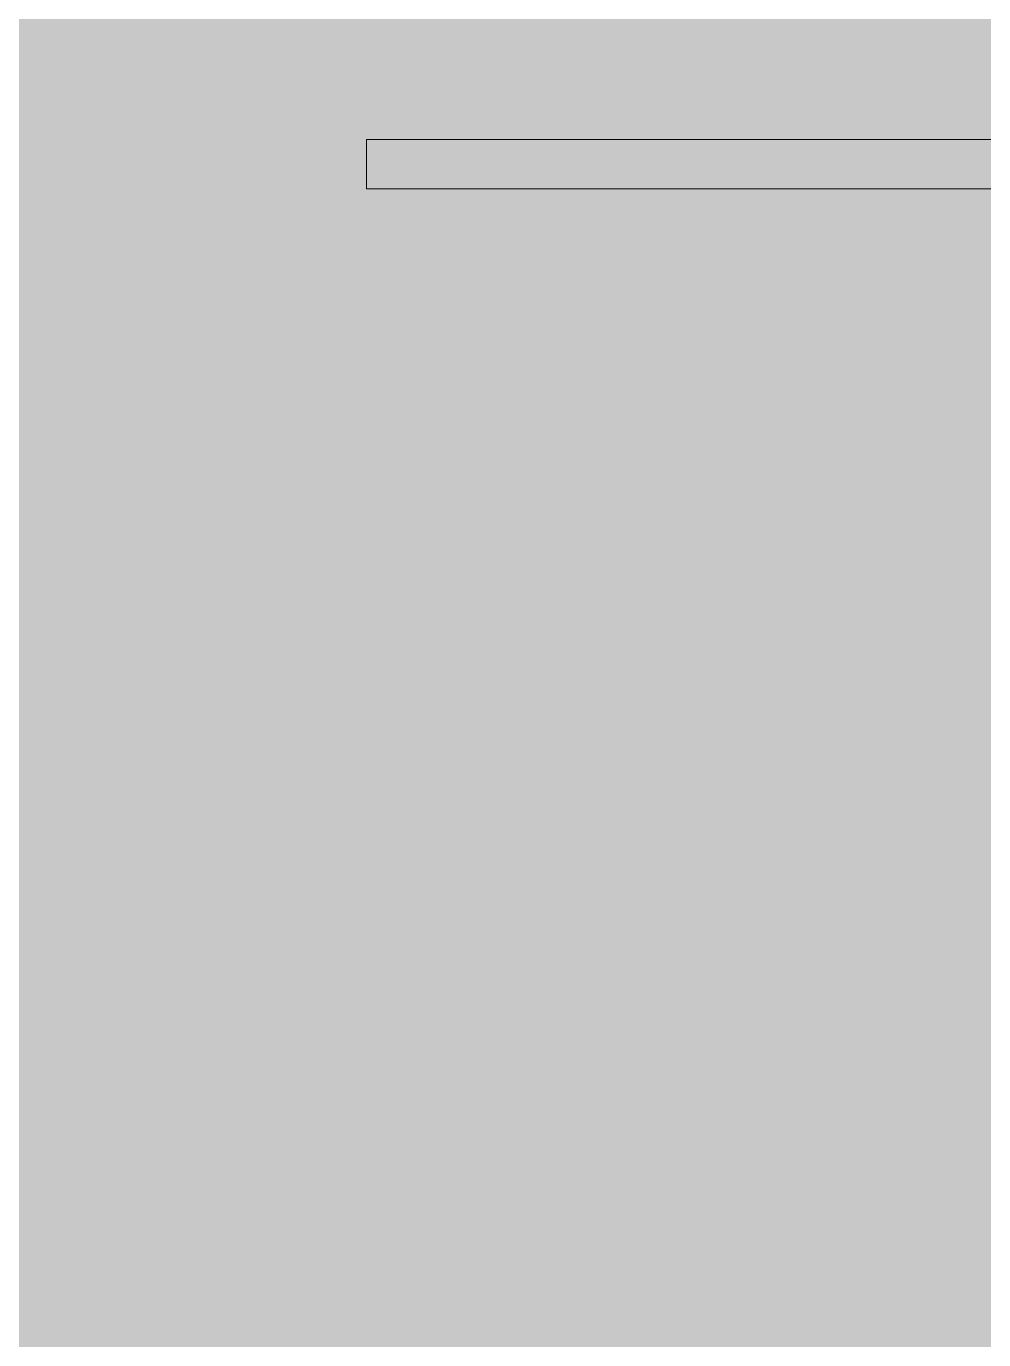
# Model space of a CAD drawing. Header units: millimetres. Extents: x 63432 to 177405, y -1987 to 27578.
# Drawn here: x 166310 to 166679, y 8612 to 9118 of the extents above; entities that cross this region are included whole.
import ezdxf

# ---------------------------------------------------------------- set-up
doc = ezdxf.new("R2010")
doc.units = ezdxf.units.MM
doc.layers.add('A-WALL-PATT', color=7, linetype='Continuous', lineweight=9)
for name, color, linetype, lineweight, true_color in [('I-FURN-16', 7, 'Continuous', 9, 0xd1b79e), ('I-FURN-6', 7, 'Continuous', 9, 0xc0c0c0), ('I-FURN-61', 7, 'Continuous', 9, 0xcabbac)]:
    doc.layers.add(name, color=color, linetype=linetype, lineweight=lineweight, true_color=true_color)
doc.layers.add('I-FURN-18', color=7, linetype='Continuous', lineweight=9, true_color=0xe2b180, transparency=0.7)

# ---------------------------------------------------------------- blocks, each defined once
blk = doc.blocks.new('Chair - Tablet Arm - Chair - Tablet Arm-V83-Развертка 3_12-6')
at = {"layer": 'I-FURN-18'}
for points in [[(-77714.18, 9055.4), (-77663.38, 9055.4), (-77663.38, 9074.45), (-77714.18, 9074.45), (-77714.18, 9070.66)], [(-77211.95, 9055.4), (-77156.5, 9055.4), (-77156.5, 9074.45), (-77663.38, 9074.45), (-77663.38, 9055.4), (-77246.56, 9055.4)]]:
    blk.add_hatch(color=256, dxfattribs=at).paths.add_polyline_path(points)
at = {"layer": 'I-FURN-16'}
for p, q in [((-77705.62, 9074.45), (-77714.18, 9074.45)), ((-77663.38, 9074.45), (-77705.62, 9074.45)), ((-77484.35, 9074.45), (-77663.38, 9074.45)), ((-77433.55, 9074.45), (-77484.35, 9074.45)), ((-77714.18, 9055.4), (-77663.38, 9055.4)), ((-77663.38, 9055.4), (-77484.35, 9055.4)), ((-77484.35, 9055.4), (-77442.11, 9055.4))]:
    blk.add_line(p, q, dxfattribs=at)
at = {"layer": 'I-FURN-61'}
for p, q in [((-77714.18, 9074.45), (-77714.18, 9055.4)), ((-77714.18, 9074.45), (-77705.62, 9074.45)), ((-77705.62, 9074.45), (-77691.6, 9074.45)), ((-77691.6, 9074.45), (-77682.82, 9074.45)), ((-77682.82, 9074.45), (-77663.38, 9074.45)), ((-77663.38, 9074.45), (-77156.5, 9074.45)), ((-77710.31, 9055.4), (-77714.18, 9055.4)), ((-77663.38, 9055.4), (-77710.31, 9055.4)), ((-77156.5, 9055.4), (-77663.38, 9055.4))]:
    blk.add_line(p, q, dxfattribs=at)
blk = doc.blocks.new('Chair - Tablet Arm - Chair - Tablet Arm-V90-Развертка 3_12-6')
at = {"layer": 'I-FURN-6'}
for p, q in [((-77714.18, 9074.45), (-77714.18, 9055.4)), ((-77714.18, 9074.45), (-77663.38, 9074.45)), ((-77663.38, 9074.45), (-77156.5, 9074.45)), ((-77663.38, 9055.4), (-77714.18, 9055.4)), ((-77156.5, 9055.4), (-77663.38, 9055.4))]:
    blk.add_line(p, q, dxfattribs=at)
at = {"layer": 'I-FURN-61'}
for p, q in [((-77663.38, 9074.45), (-77714.18, 9074.45)), ((-77484.35, 9074.45), (-77663.38, 9074.45)), ((-77433.55, 9074.45), (-77484.35, 9074.45)), ((-77714.18, 9055.4), (-77663.38, 9055.4)), ((-77663.38, 9055.4), (-77484.35, 9055.4)), ((-77484.35, 9055.4), (-77433.55, 9055.4))]:
    blk.add_line(p, q, dxfattribs=at)

msp = doc.modelspace()

# ---------------------------------------------------------------- hatches: boundary and pattern name
at = {"layer": 'A-WALL-PATT'}
h = msp.add_hatch(color=256, dxfattribs=at)
h.paths.add_polyline_path([(164234.62, 8450), (164691.75, 8450), (164825.3, 8839.5), (164732.42, 8839.5), (164732.42, 8852.2), (164829.65, 8852.2), (164893.84, 9039.44), (164693.89, 9039.44), (164693.89, 9052.14), (164950.36, 9052.14), (164960.05, 9050.62), (164969.06, 9045.98), (164975.82, 9039.36), (164980.94, 9029.08), (165041.59, 8852.2), (165075.32, 8852.2), (165075.32, 8840.4), (165077.83, 8840.7), (165088.49, 8844.86), (165096.15, 8849.9), (165103.52, 8857.9), (165108.39, 8866.34), (165111.35, 8876.23), (165126.46, 8961.89), (165120.2, 8962.99), (165158.25, 9178.77), (165164.45, 9177.38), (165151.27, 9102.62), (165163.78, 9100.42), (165123.24, 8871.96), (165120.05, 8861.31), (165113.42, 8849.82), (165103.51, 8839.64), (165093.23, 8832.88), (165080.76, 8828.34), (165067.58, 8826.8), (165050.29, 8826.8), (165179.65, 8450), (165691.75, 8450), (165825.3, 8839.5), (165732.42, 8839.5), (165732.42, 8852.2), (165829.65, 8852.2), (165893.84, 9039.44), (165693.89, 9039.44), (165693.89, 9052.14), (165950.36, 9052.14), (165960.05, 9050.62), (165969.06, 9045.98), (165975.82, 9039.36), (165980.94, 9029.08), (166041.59, 8852.2), (166075.32, 8852.2), (166075.32, 8840.4), (166078.39, 8840.9), (166088.49, 8844.86), (166096.15, 8849.9), (166103.52, 8857.9), (166108.39, 8866.34), (166111.35, 8876.23), (166126.46, 8961.89), (166120.2, 8962.99), (166158.25, 9178.77), (166164.45, 9177.38), (166151.27, 9102.62), (166163.78, 9100.42), (166123.24, 8871.96), (166120.05, 8861.31), (166113, 8849.38), (166103.51, 8839.64), (166093.23, 8832.88), (166080.76, 8828.34), (166067.58, 8826.8), (166050.29, 8826.8), (166179.65, 8450), (166691.75, 8450), (166825.3, 8839.5), (166732.42, 8839.5), (166732.42, 8852.2), (166829.65, 8852.2), (166893.84, 9039.44), (166693.89, 9039.44), (166693.89, 9052.14), (166950.36, 9052.14), (166960.05, 9050.62), (166969.06, 9045.98), (166975.82, 9039.36), (166980.66, 9029.91), (167041.59, 8852.2), (167075.32, 8852.2), (167075.32, 8840.4), (167077.83, 8840.7), (167088.49, 8844.86), (167096.15, 8849.9), (167103.52, 8857.9), (167108.39, 8866.34), (167111.35, 8876.23), (167126.46, 8961.89), (167120.2, 8962.99), (167158.25, 9178.77), (167164.45, 9177.38), (167151.33, 9102.61), (167163.78, 9100.42), (167123.24, 8871.96), (167120.05, 8861.31), (167113.42, 8849.82), (167103.51, 8839.64), (167093.23, 8832.88), (167080.76, 8828.34), (167067.58, 8826.8), (167050.29, 8826.8), (167179.65, 8450), (167691.75, 8450), (167825.3, 8839.5), (167732.42, 8839.5), (167732.42, 8852.2), (167829.65, 8852.2), (167893.84, 9039.44), (167693.89, 9039.44), (167693.89, 9052.14), (167950.36, 9052.14), (167960.05, 9050.62), (167969.06, 9045.98), (167975.82, 9039.36), (167980.94, 9029.08), (168041.59, 8852.2), (168075.32, 8852.2), (168075.32, 8840.4), (168077.83, 8840.7), (168088.49, 8844.86), (168096.15, 8849.9), (168103.52, 8857.9), (168108.39, 8866.34), (168111.35, 8876.23), (168126.46, 8961.89), (168120.2, 8962.99), (168158.25, 9178.77), (168164.45, 9177.38), (168151.27, 9102.62), (168163.78, 9100.42), (168123.24, 8871.96), (168120.05, 8861.31), (168113.42, 8849.82), (168103.51, 8839.64), (168093.23, 8832.88), (168080.76, 8828.34), (168067.58, 8826.8), (168050.29, 8826.8), (168179.65, 8450), (168423.04, 8450), (168423.04, 9500), (168448.04, 9500), (168448.04, 8450), (169137.31, 8450), (169137.31, 9483.61), (169149.31, 9483.61), (169149.31, 8450), (169762.9, 8450), (169762.9, 9483.61), (169774.9, 9483.61), (169774.9, 8450), (170635.62, 8450), (170635.62, 13150), (164234.62, 13150), (164234.62, 8479.45)])
h.paths.add_polyline_path([(164707.19, 8450), (165164.05, 8450), (165034.71, 8826.8), (164836.27, 8826.54), (164831.65, 8813.23), (164830.86, 8810.7), (164717.28, 8479.45)])
h.paths.add_polyline_path([(166164.05, 8450), (166034.71, 8826.8), (165836.27, 8826.54), (165831.65, 8813.23), (165830.86, 8810.7), (165707.19, 8450), (166147.61, 8450)])
h.paths.add_polyline_path([(166805.22, 8450), (167164.05, 8450), (167034.71, 8826.8), (166836.27, 8826.54), (166831.65, 8813.23), (166830.86, 8810.7), (166707.19, 8450), (166736, 8450)])
h.paths.add_polyline_path([(167843.55, 8450), (168164.05, 8450), (168034.71, 8826.8), (167836.27, 8826.54), (167831.65, 8813.23), (167830.86, 8810.7), (167707.19, 8450), (167774.32, 8450)])
h.paths.add_polyline_path([(165905.34, 8852.2), (166028.16, 8852.2), (165968.23, 9026.77), (165961.43, 9035.89), (165950.36, 9039.44), (165907.27, 9039.44), (165843.08, 8852.2), (165870.73, 8852.2)])
h.paths.add_polyline_path([(167843.08, 8852.2), (168028.16, 8852.2), (167968.23, 9026.77), (167961.43, 9035.89), (167950.36, 9039.44), (167907.27, 9039.44), (167843.55, 8853.57)])
h.paths.add_polyline_path([(164936.23, 8852.2), (165028.16, 8852.2), (164968.23, 9026.77), (164961.43, 9035.89), (164950.36, 9039.44), (164907.27, 9039.44), (164843.08, 8852.2), (164901.62, 8852.2)])
h.paths.add_polyline_path([(166863.35, 8852.2), (167028.16, 8852.2), (166968.23, 9026.77), (166961.43, 9035.89), (166950.36, 9039.44), (166907.27, 9039.44), (166843.08, 8852.2), (166858.27, 8852.2)])
h.paths.add_polyline_path([(166874.44, 9055.4), (166441.44, 9055.4), (166441.44, 9074.45), (167024.52, 9074.45), (167024.52, 9055.4), (166874.69, 9055.4)])
h.paths.add_polyline_path([(164975.72, 9055.4), (164441.44, 9055.4), (164441.44, 9074.45), (165024.52, 9074.45), (165024.52, 9055.4), (164975.82, 9055.4)])
h.paths.add_polyline_path([(168023.21, 9055.4), (167441.44, 9055.4), (167441.44, 9074.45), (168024.52, 9074.45), (168024.52, 9055.4)])
h.paths.add_polyline_path([(165766.89, 9055.4), (165441.44, 9055.4), (165441.44, 9074.45), (166024.52, 9074.45), (166024.52, 9055.4), (165836.12, 9055.4)])
h.paths.add_polyline_path([(170154.02, 9259), (170154.02, 9341), (170236.02, 9341), (170236.02, 9259), (170155.02, 9259)])
h.paths.add_polyline_path([(170277.78, 9259), (170277.78, 9341), (170359.78, 9341), (170359.78, 9259), (170278.78, 9259)])
h.paths.add_polyline_path([(170481.43, 9259), (170399.43, 9259), (170399.43, 9341), (170481.43, 9341), (170481.43, 9260)])
h.paths.add_polyline_path([(170155.02, 9260), (170235.02, 9260), (170235.02, 9340), (170155.02, 9340), (170155.02, 9262)])
h.paths.add_polyline_path([(170278.78, 9260), (170358.78, 9260), (170358.78, 9340), (170278.78, 9340), (170278.78, 9262)])
h.paths.add_polyline_path([(170480.43, 9260), (170480.43, 9340), (170400.43, 9340), (170400.43, 9260), (170478.43, 9260)])
h.paths.add_polyline_path([(170335.53, 9262), (170280.78, 9262), (170280.78, 9338), (170356.78, 9338), (170356.78, 9262), (170345.78, 9262)])
h.paths.add_polyline_path([(170197.09, 9262), (170157.02, 9262), (170157.02, 9338), (170233.02, 9338), (170233.02, 9262), (170222.02, 9262)])
h.paths.add_polyline_path([(170402.43, 9262), (170402.43, 9338), (170478.43, 9338), (170478.43, 9262), (170412.43, 9262)])
h.paths.add_polyline_path([(170412.43, 9272), (170468.43, 9272), (170468.43, 9328), (170412.43, 9328), (170412.43, 9273)])
h.paths.add_polyline_path([(170345.78, 9272), (170346.78, 9272), (170346.78, 9328), (170290.78, 9328), (170290.78, 9272), (170335.53, 9272)])
h.paths.add_polyline_path([(170168.02, 9272), (170223.02, 9272), (170223.02, 9328), (170167.02, 9328), (170167.02, 9272)])
h.paths.add_polyline_path([(170345.78, 9273), (170291.78, 9273), (170291.78, 9327), (170345.78, 9327), (170345.78, 9324.03)])
h.paths.add_polyline_path([(170467.43, 9273), (170413.43, 9273), (170413.43, 9327), (170467.43, 9327), (170467.43, 9324.03)])
h.paths.add_polyline_path([(170197.09, 9273), (170168.02, 9273), (170168.02, 9327), (170222.02, 9327), (170222.02, 9273)])
h.paths.add_polyline_path([(169762.9, 9492), (169672.9, 9492), (169672.9, 9543.61), (169684.9, 9543.61), (169684.9, 9504), (169762.9, 9504), (169762.9, 9543.61), (169774.9, 9543.61), (169774.9, 9504), (169852.9, 9504), (169852.9, 9543.61), (169864.9, 9543.61), (169864.9, 9492), (169774.9, 9492)])
h.paths.add_polyline_path([(169047.31, 9492), (169047.31, 9543.61), (169059.31, 9543.61), (169059.31, 9504), (169137.31, 9504), (169137.31, 9543.61), (169149.31, 9543.61), (169149.31, 9504), (169227.31, 9504), (169227.31, 9543.61), (169239.31, 9543.61), (169239.31, 9492), (169137.31, 9492)])

# ---------------------------------------------------------------- block references
at = {"layer": 'I-FURN-6'}
msp.add_blockref('Chair - Tablet Arm - Chair - Tablet Arm-V90-Развертка 3_12-6', (244155.62, 0), dxfattribs=at)
at = {"layer": 'I-FURN-61'}
msp.add_blockref('Chair - Tablet Arm - Chair - Tablet Arm-V83-Развертка 3_12-6', (244155.62, 0), dxfattribs=at)

doc.saveas('drawing.dxf')
